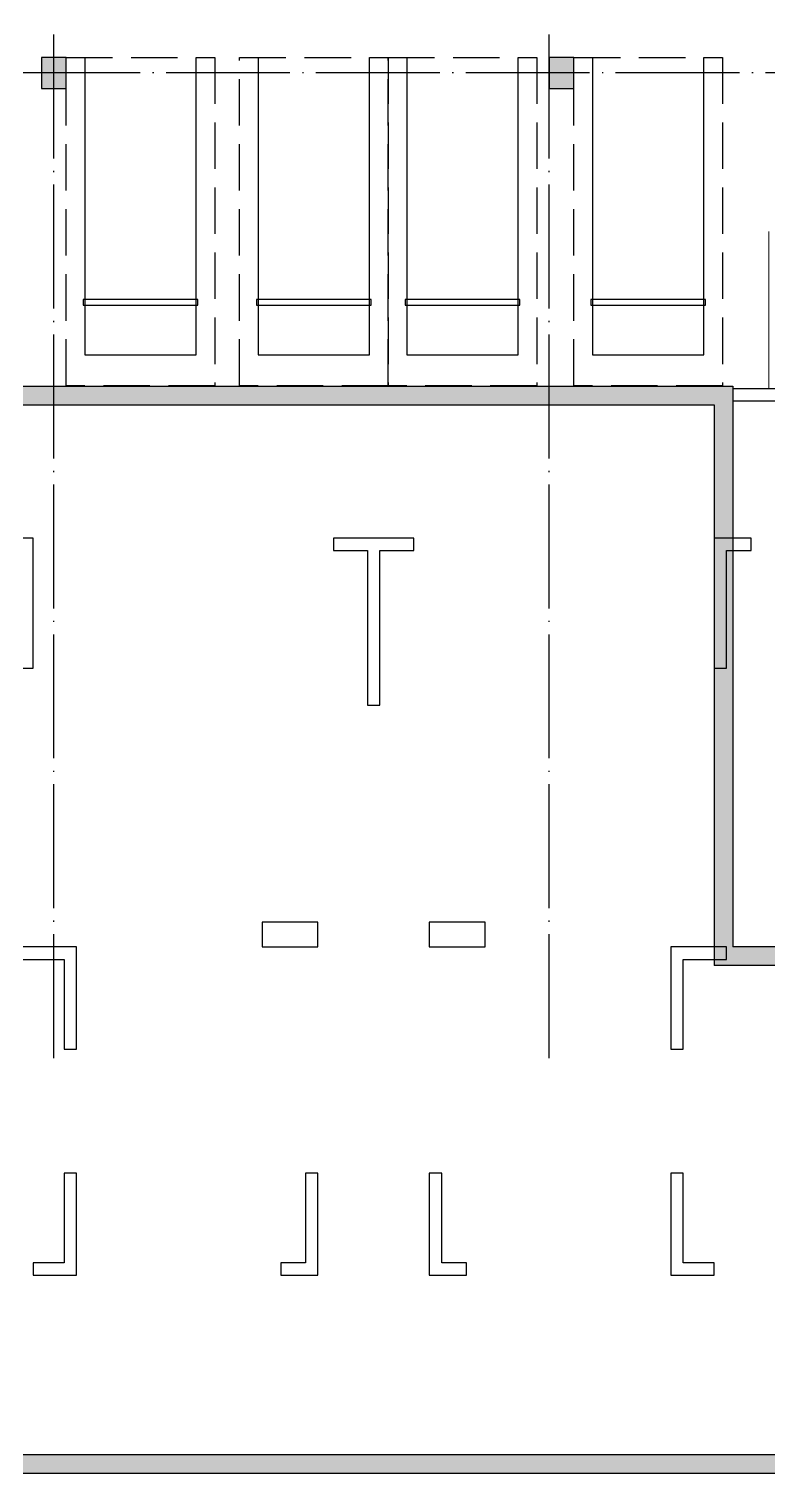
# Model space of a CAD drawing. Header units: millimetres. Extents: x 1337745 to 1642153, y -192803 to 266425.
# Drawn here: x 1562011 to 1573961, y 164567 to 188033 of the extents above; entities that cross this region are included whole.
import ezdxf

# ---------------------------------------------------------------- set-up
doc = ezdxf.new("R2010")
doc.units = ezdxf.units.MM
doc.header["$LTSCALE"] = 1000
doc.header["$MEASUREMENT"] = 0
doc.linetypes.add('__附着_A09-停车位、行车流线模块_TEN24RUY_设计区$0$DASH', pattern=[0.35, 0.25, -0.1])
doc.linetypes.add('DOTE', pattern=[2.42, 2, -0.2, 0.02, -0.2])
for name, color, linetype in [('__附着_A09-停车位、行车流线模块_TEN24RUY_设计区$0$STD-PARK', 103, '__附着_A09-停车位、行车流线模块_TEN24RUY_设计区$0$DASH'), ('A-COLUMN', 6, 'Continuous'), ('A-PUB_DIM', 3, 'Continuous'), ('A-WALL', 2, 'Continuous'), ('COLUMN', 2, 'Continuous'), ('DOTE', 16, 'DOTE'), ('LABEL_PM', 7, 'Continuous'), ('PUB_HATCH', 8, 'Continuous'), ('WALL', 2, 'Continuous')]:
    doc.layers.add(name, color=color, linetype=linetype)
doc.layers.add('投影线-粗线', color=3, linetype='Continuous', lineweight=0)
doc.styles.add('_TCH_DIM_T3', font='SIMPLEX', dxfattribs={"width": 0.705882, "bigfont": 'GBCBIG'})
doc.dimstyles.new('_TCH_ARCH&&50', dxfattribs={"dimtxt": 148.75, "dimasz": 50, "dimexe": 125, "dimexo": 150, "dimgap": 50, "dimtad": 1, "dimdec": 0, "dimzin": 0, "dimdsep": 46, "dimtxsty": '_TCH_DIM_T3', "dimblk": 'ARCHTICK', "dimcen": 0.09, "dimclrt": 7, "dimazin": 2, "dimtfac": 1, "dimtdec": 0, "dimtix": 1, "dimtmove": 2, "dimatfit": 3, "dimfxl": 1, "dimtolj": 1, "dimtzin": 0, "dimarcsym": 0})

# ---------------------------------------------------------------- blocks, each defined once
blk = doc.blocks.new('A$C29BB6698')
at = {"layer": 'A-COLUMN'}
for p, q in [((18200, 13000), (17600, 13000)), ((18200, 10900), (18200, 13000)), ((24350, 13000), (23050, 13000)), ((23050, 13000), (23050, 12800)), ((24350, 12800), (24350, 13000)), ((29800, 13000), (29200, 13000)), ((29200, 13000), (29200, 10900)), ((29800, 12800), (29800, 13000)), ((23050, 12800), (23600, 12800)), ((23600, 12800), (23600, 10300)), ((23800, 10300), (23800, 12800)), ((23800, 12800), (24350, 12800)), ((29400, 10900), (29400, 12800)), ((29400, 12800), (29800, 12800)), ((18000, 10900), (18200, 10900)), ((29200, 10900), (29400, 10900)), ((23600, 10300), (23800, 10300)), ((21900, 6800), (21900, 6400)), ((22800, 6800), (21900, 6800)), ((22800, 6400), (22800, 6800)), ((25500, 6800), (24600, 6800)), ((24600, 6800), (24600, 6400)), ((25500, 6400), (25500, 6800)), ((18900, 6400), (18000, 6400)), ((18900, 4750), (18900, 6400)), ((21900, 6400), (22800, 6400)), ((24600, 6400), (25500, 6400)), ((29400, 6400), (28500, 6400)), ((28500, 6400), (28500, 4750)), ((29400, 6200), (29400, 6400)), ((18000, 6200), (18700, 6200)), ((18700, 6200), (18700, 4750)), ((28700, 4750), (28700, 6200)), ((28700, 6200), (29400, 6200)), ((18700, 4750), (18900, 4750)), ((28500, 4750), (28700, 4750)), ((18900, 2750), (18700, 2750)), ((18700, 2750), (18700, 1300)), ((18900, 1100), (18900, 2750)), ((22800, 2750), (22600, 2750)), ((22600, 2750), (22600, 1300)), ((22800, 1100), (22800, 2750)), ((24600, 2750), (24600, 1100)), ((24800, 2750), (24600, 2750)), ((24800, 1300), (24800, 2750)), ((28500, 2750), (28500, 1100)), ((28700, 2750), (28500, 2750)), ((28700, 1300), (28700, 2750)), ((18700, 1300), (18200, 1300)), ((18200, 1300), (18200, 1100)), ((22600, 1300), (22200, 1300)), ((22200, 1300), (22200, 1100)), ((25200, 1300), (24800, 1300)), ((25200, 1100), (25200, 1300)), ((29200, 1300), (28700, 1300)), ((29200, 1100), (29200, 1300)), ((18200, 1100), (18900, 1100)), ((22200, 1100), (22800, 1100)), ((24600, 1100), (25200, 1100)), ((28500, 1100), (29200, 1100))]:
    blk.add_line(p, q, dxfattribs=at)
blk = doc.blocks.new('_ArchTick')
at = {"color": 0, "linetype": 'ByBlock', "const_width": 0.4}
blk.add_lwpolyline([(-0.5, -0.5), (0.5, 0.5)], dxfattribs=at)
blk = doc.blocks.new('*D57')
at = {"layer": 'A-PUB_DIM', "color": 0, "lineweight": -2, "transparency": 16777216}
for p, q in [((3059263, -673866), (3059213, -673860)), ((3059233, -674133), (3059277, -673742)), ((3059263, -673866), (3059362, -673877)), ((3059332, -674144), (3059376, -673753)), ((3059362, -673877), (3059412, -673883))]:
    blk.add_line(p, q, dxfattribs=at)
at = {"layer": 'Defpoints', "color": 0, "transparency": 16777216}
for p in [(3059362, -673877), (3059216, -674282), (3059315, -674293)]:
    blk.add_point(p, dxfattribs=at)
at = {"layer": 'A-PUB_DIM', "color": 0, "lineweight": -2, "transparency": 16777216, "xscale": 50, "yscale": 50, "zscale": 50}
for p, rotation in [((3059263, -673866), 353.5415813662658), ((3059362, -673877), 173.5415813662658)]:
    blk.add_blockref('_ArchTick', p, dxfattribs=dict(at, rotation=rotation))
at = {"layer": 'A-PUB_DIM', "color": 7, "transparency": 16777216, "insert": (3059552, -673760), "char_height": 148.8, "attachment_point": 5, "rotation": 353.5416, "style": '_TCH_DIM_T3'}
blk.add_mtext('\\A1;100', dxfattribs=at)
blk = doc.blocks.new('*D58')
at = {"layer": 'A-PUB_DIM', "color": 0, "lineweight": -2, "transparency": 16777216}
for p, q in [((3058040, -673998), (3058084, -673607)), ((3058070, -673731), (3059263, -673866)), ((3059233, -674133), (3059277, -673742))]:
    blk.add_line(p, q, dxfattribs=at)
at = {"layer": 'Defpoints', "color": 0, "transparency": 16777216}
for p in [(3059263, -673866), (3058023, -674147), (3059216, -674282)]:
    blk.add_point(p, dxfattribs=at)
at = {"layer": 'A-PUB_DIM', "color": 0, "lineweight": -2, "transparency": 16777216, "xscale": 50, "yscale": 50, "zscale": 50}
for p, rotation in [((3058070, -673731), 173.5415813662053), ((3059263, -673866), 353.5415813662053)]:
    blk.add_blockref('_ArchTick', p, dxfattribs=dict(at, rotation=rotation))
at = {"layer": 'A-PUB_DIM', "color": 7, "transparency": 16777216, "insert": (3058681, -673675), "char_height": 148.8, "attachment_point": 5, "rotation": 353.5416, "style": '_TCH_DIM_T3'}
blk.add_mtext('\\A1;1200', dxfattribs=at)
blk = doc.blocks.new('*D59')
at = {"layer": 'A-PUB_DIM', "color": 0, "lineweight": -2, "transparency": 16777216}
for p, q in [((3057543, -673941), (3057588, -673550)), ((3057574, -673675), (3058070, -673731)), ((3058040, -673998), (3058084, -673607))]:
    blk.add_line(p, q, dxfattribs=at)
at = {"layer": 'Defpoints', "color": 0, "transparency": 16777216}
for p in [(3058070, -673731), (3057527, -674090), (3058023, -674147)]:
    blk.add_point(p, dxfattribs=at)
at = {"layer": 'A-PUB_DIM', "color": 0, "lineweight": -2, "transparency": 16777216, "xscale": 50, "yscale": 50, "zscale": 50}
for p, rotation in [((3057574, -673675), 173.5415813662127), ((3058070, -673731), 353.5415813662127)]:
    blk.add_blockref('_ArchTick', p, dxfattribs=dict(at, rotation=rotation))
at = {"layer": 'A-PUB_DIM', "color": 7, "transparency": 16777216, "insert": (3057836, -673579), "char_height": 148.8, "attachment_point": 5, "rotation": 353.5416, "style": '_TCH_DIM_T3'}
blk.add_mtext('\\A1;500', dxfattribs=at)
blk = doc.blocks.new('*D60')
at = {"layer": 'A-PUB_DIM', "color": 0, "lineweight": -2, "transparency": 16777216}
for p, q in [((3057474, -673663), (3057425, -673658)), ((3057444, -673930), (3057488, -673539)), ((3057474, -673663), (3057574, -673675)), ((3057543, -673941), (3057588, -673550)), ((3057574, -673675), (3057623, -673680))]:
    blk.add_line(p, q, dxfattribs=at)
at = {"layer": 'Defpoints', "color": 0, "transparency": 16777216}
for p in [(3057574, -673675), (3057427, -674079), (3057527, -674090)]:
    blk.add_point(p, dxfattribs=at)
at = {"layer": 'A-PUB_DIM', "color": 0, "lineweight": -2, "transparency": 16777216, "xscale": 50, "yscale": 50, "zscale": 50}
for p, rotation in [((3057474, -673663), 353.5415813662357), ((3057574, -673675), 173.5415813662357)]:
    blk.add_blockref('_ArchTick', p, dxfattribs=dict(at, rotation=rotation))
at = {"layer": 'A-PUB_DIM', "color": 7, "transparency": 16777216, "insert": (3057508, -673806), "char_height": 148.8, "attachment_point": 5, "rotation": 353.5416, "style": '_TCH_DIM_T3'}
blk.add_mtext('\\A1;100', dxfattribs=at)
blk = doc.blocks.new('*D61')
at = {"layer": 'A-PUB_DIM', "color": 0, "lineweight": -2, "transparency": 16777216}
for p, q in [((3056550, -673829), (3056594, -673438)), ((3056580, -673562), (3057474, -673663)), ((3057444, -673930), (3057488, -673539))]:
    blk.add_line(p, q, dxfattribs=at)
at = {"layer": 'Defpoints', "color": 0, "transparency": 16777216}
for p in [(3057474, -673663), (3056533, -673978), (3057427, -674079)]:
    blk.add_point(p, dxfattribs=at)
at = {"layer": 'A-PUB_DIM', "color": 0, "lineweight": -2, "transparency": 16777216, "xscale": 50, "yscale": 50, "zscale": 50}
for p, rotation in [((3056580, -673562), 173.5415813662182), ((3057474, -673663), 353.5415813662182)]:
    blk.add_blockref('_ArchTick', p, dxfattribs=dict(at, rotation=rotation))
at = {"layer": 'A-PUB_DIM', "color": 7, "transparency": 16777216, "insert": (3057041, -673489), "char_height": 148.8, "attachment_point": 5, "rotation": 353.5416, "style": '_TCH_DIM_T3'}
blk.add_mtext('\\A1;900', dxfattribs=at)
blk = doc.blocks.new('__附着_A09-停车位、行车流线模块_TEN24RUY_设计区$0$停车位1')
at = {"layer": '__附着_A09-停车位、行车流线模块_TEN24RUY_设计区$0$STD-PARK', "linetype": '__附着_A09-停车位、行车流线模块_TEN24RUY_设计区$0$DASH', "ltscale": 3}
for p, q in [((-168810, -21850), (-171210, -21850)), ((-171210, -21850), (-171210, -27150)), ((-168810, -27150), (-168810, -21850)), ((-171210, -27150), (-168810, -27150))]:
    blk.add_line(p, q, dxfattribs=at)
at = {"layer": 'Defpoints', "color": 9, "linetype": 'ByBlock', "ltscale": 1200}
for p, q in [((-170910, -26650), (-170910, -21850)), ((-169110, -21850), (-169110, -26650)), ((-170935, -25850), (-170935, -25758)), ((-170935, -25758), (-169085, -25758)), ((-169085, -25758), (-169085, -25850)), ((-169085, -25850), (-170935, -25850)), ((-169110, -26650), (-170910, -26650))]:
    blk.add_line(p, q, dxfattribs=at)
blk = doc.blocks.new('_FZH')
blk.add_lwpolyline([(-0.5, -0.5), (0.5, -0.5), (0.5, 0.5), (-0.5, 0.5)], close=True)
at = {"layer": 'PUB_HATCH'}
blk.add_solid([(-0.5, -0.5), (0.5, -0.5), (-0.5, 0.5), (0.5, 0.5)], dxfattribs=at)

msp = doc.modelspace()

# ---------------------------------------------------------------- hatches: boundary and pattern name
at = {"layer": 'PUB_HATCH'}
for points in [[(1556575.5, 182268), (1556875.5, 181968), (1573075.5, 181968), (1573375.5, 182268)], [(1573375.5, 182268), (1573075.5, 181968), (1573075.5, 172918), (1573375.5, 173218)], [(1583025.5, 173018), (1583025.5, 173218), (1573375.5, 173218), (1573075.5, 172918), (1582875.5, 172918)], [(1587325.5, 164918), (1587175.5, 165018), (1548075.5, 165018), (1547925.5, 164918), (1547925.5, 164718), (1587325.5, 164718)]]:
    msp.add_hatch(color=256, dxfattribs=at).paths.add_polyline_path(points)

# ---------------------------------------------------------------- linework, layer by layer
at = {"layer": 'A-WALL'}
for p, q in [((1574325.5, 182226.3, 0), (1573375.5, 182226.3, 0)), ((1574325.5, 182026.3, 0), (1573375.5, 182026.3, 0))]:
    msp.add_line(p, q, dxfattribs=at)
at = {"layer": 'DOTE'}
for p, q in [((1562410.6, 171423, 0.9), (1562410.6, 243494.5, 0.9)), ((1570410.6, 171423, 0.9), (1570410.6, 243494.5, 0.9)), ((1595264.8, 187326, 0.9), (1539114.9, 187326, 0.9))]:
    msp.add_line(p, q, dxfattribs=at)
at = {"layer": 'WALL'}
for p, q in [((1556575.5, 182268, 0), (1573375.5, 182268, 0)), ((1573375.5, 182268, 0), (1573375.5, 173218, 0)), ((1556875.5, 181968, 0), (1573075.5, 181968, 0)), ((1573075.5, 181968, 0), (1573075.5, 172918, 0)), ((1583025.5, 173218, 0), (1573375.5, 173218, 0)), ((1582875.5, 172918, 0), (1573075.5, 172918, 0)), ((1587175.5, 165018, 0), (1548075.5, 165018, 0)), ((1587325.5, 164718, 0), (1547925.5, 164718, 0))]:
    msp.add_line(p, q, dxfattribs=at)
at = {"layer": '投影线-粗线'}
msp.add_line((1573960.6, 184766.3), (1573960.6, 182226.3), dxfattribs=at)

# ---------------------------------------------------------------- block references
at = {"layer": '__附着_A09-停车位、行车流线模块_TEN24RUY_设计区$0$STD-PARK', "linetype": 'ByBlock', "xscale": -1, "rotation": 359.9999999933718}
for p in [(1393800.5, 209426, 0), (1396600.5, 209426, 0), (1399000.5, 209426, 0), (1402000.5, 209426, 0)]:
    msp.add_blockref('__附着_A09-停车位、行车流线模块_TEN24RUY_设计区$0$停车位1', p, dxfattribs=at)
at = {"layer": 'COLUMN'}
for p, xscale, yscale, zscale, rotation in [((1562410.6, 187326, 0.9), 399.9999999996937, 499.999999999562, 499.999999999562, 180.0000000000529), ((1570610.6, 187326, 0.9), 400.0000000051523, 500.000000000053, 500.000000000053, 179.9999999999652)]:
    msp.add_blockref('_FZH', p, dxfattribs=dict(at, xscale=xscale, yscale=yscale, zscale=zscale, rotation=rotation))
at = {"layer": 'LABEL_PM'}
msp.add_blockref('A$C29BB6698', (1543875.5, 166818, 0), dxfattribs=at)

# ---------------------------------------------------------------- dimensions: what is measured, and where the dimension line sits
at = {"layer": 'A-PUB_DIM'}
for base, p1, p2, angle, picture, middle in [((1579275.5, 174336.5, 0), (1578375.5, 173918, 0), (1579275.5, 173918, 0), 0, '*D61', (1578825.5, 174460.8, 0)), ((1579875.5, 174336.5, 0), (1579375.5, 173918, 0), (1579875.5, 173918, 0), 0, '*D59', (1579625.5, 174460.8, 0)), ((1581075.5, 174336.5, 0), (1579875.5, 173918, 0), (1581075.5, 173918, 0), 360, '*D58', (1580475.5, 174460.8, 0)), ((1581175.5, 174336.5, 0), (1581075.5, 173918, 0), (1581175.5, 173918, 0), 0, '*D57', (1581350.5, 174474, 0)), ((1579375.5, 174336.5, 0), (1579275.5, 173918, 0), (1579375.5, 173918, 0), 0, '*D60', (1579325.5, 174199, 0))]:
    dim = msp.add_linear_dim(base=base, p1=p1, p2=p2, angle=angle, dimstyle='_TCH_ARCH&&50', dxfattribs=at)
    dim.commit()
    dim.dimension.update_dxf_attribs({"geometry": picture, "text_midpoint": middle, "dimtype": 129, "insert": (-1534570.3, 499813.5)})

doc.saveas('drawing.dxf')
